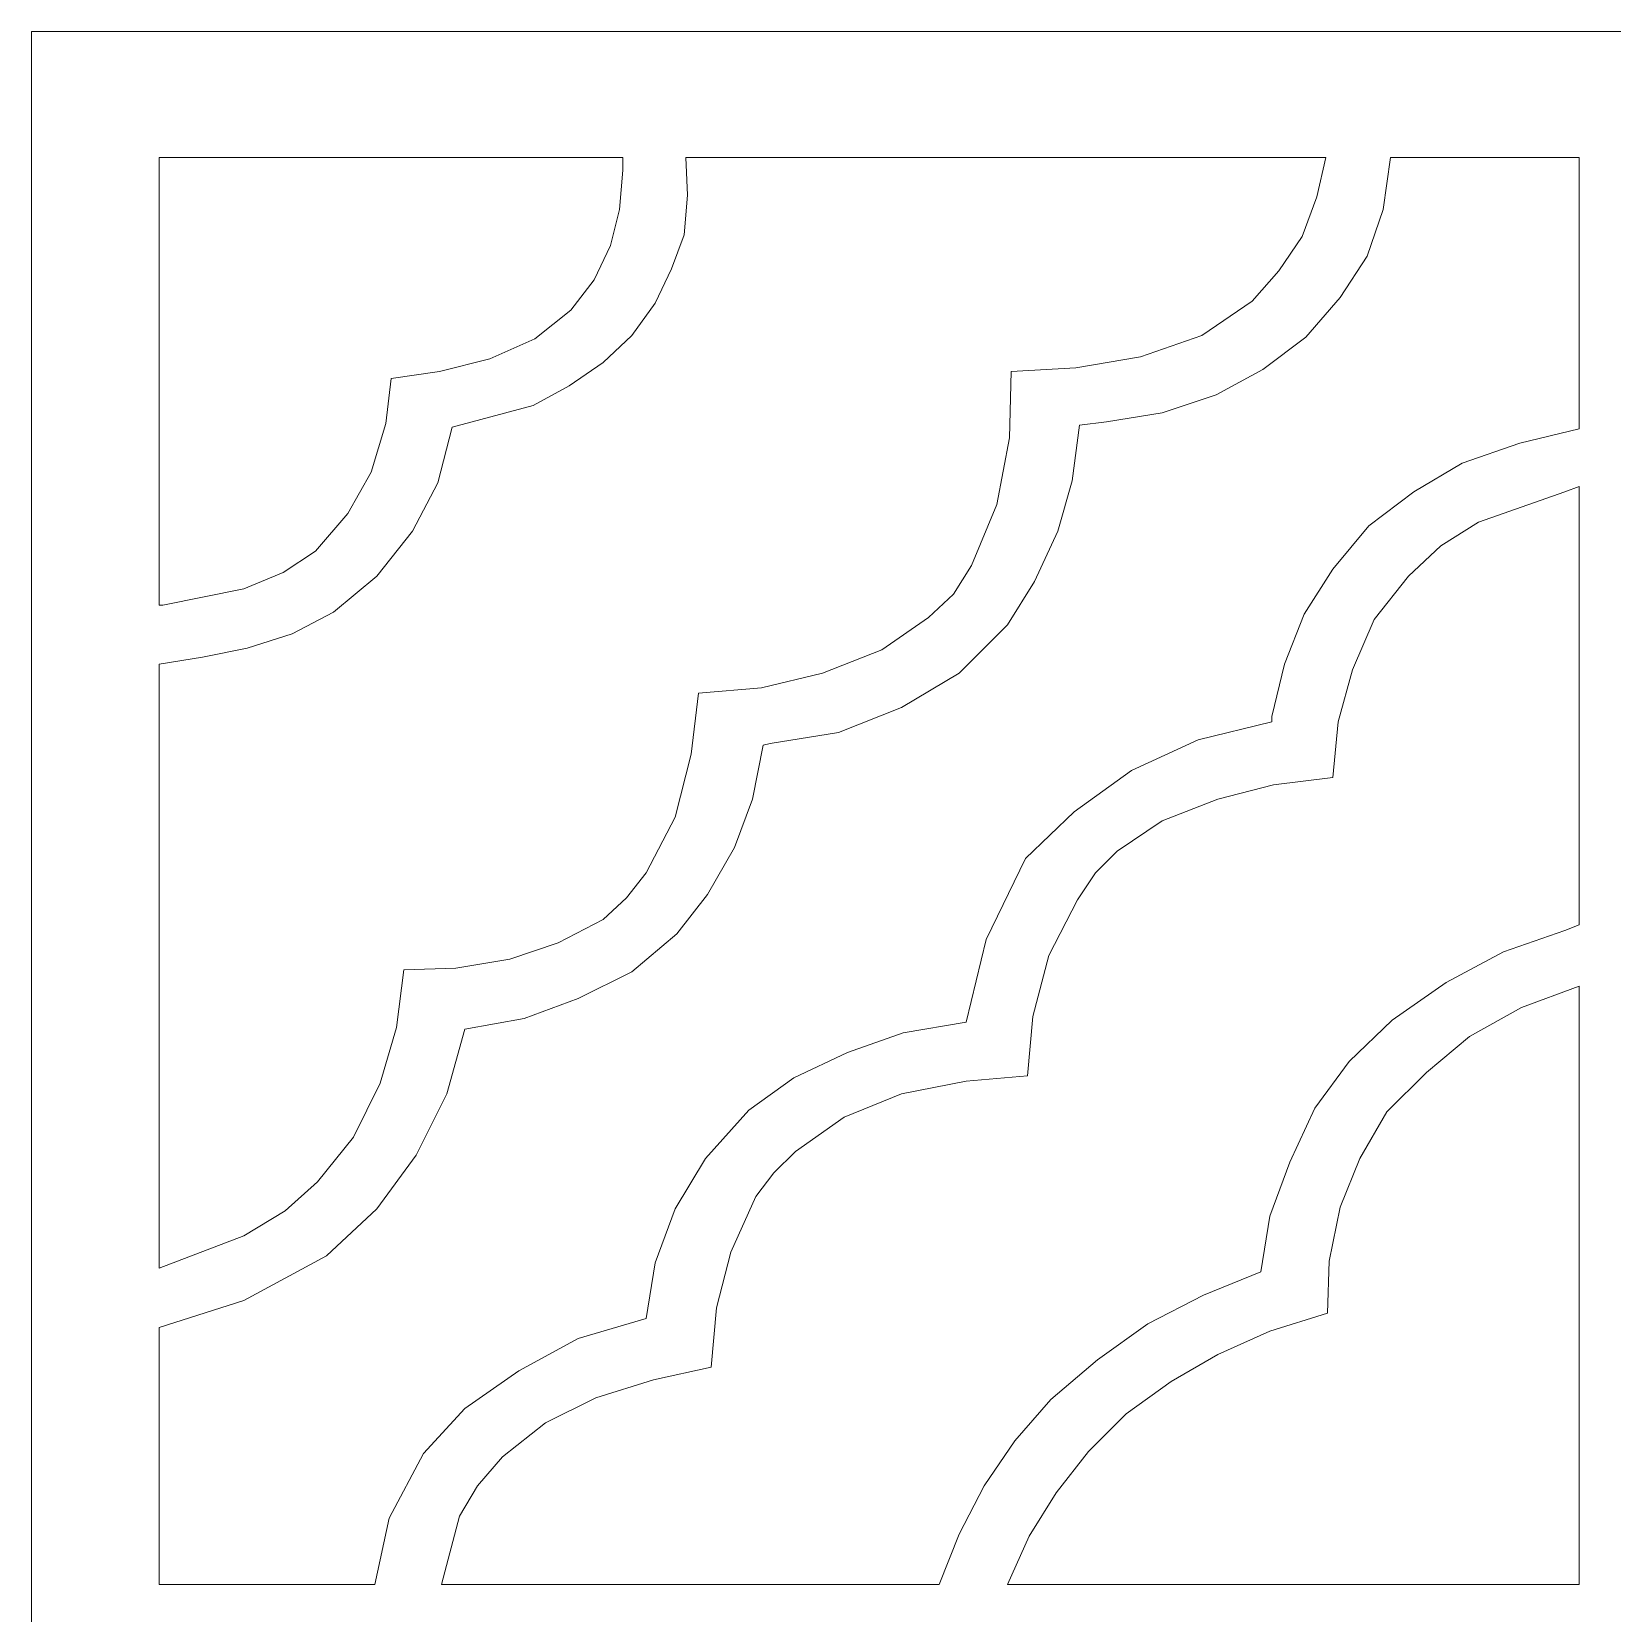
# Model space of a CAD drawing. Header units: centimetres. Extents: x 11.7 to 32.8, y 1.7 to 11.9.
# Drawn here: x 11.73 to 16.79, y 6.79 to 11.86 of the extents above; entities that cross this region are included whole.
import ezdxf

# ---------------------------------------------------------------- set-up
doc = ezdxf.new("R2010")
doc.units = ezdxf.units.CM
doc.header["$MEASUREMENT"] = 0

msp = doc.modelspace()

# ---------------------------------------------------------------- linework, layer by layer
at = {"lineweight": 9}
for points, knots in [([(11.7299, 11.85881), (11.7299, 11.85881), (21.8525, 11.85881), (21.8525, 11.85881), (21.8525, 11.85881), (21.8525, 11.85881), (21.8525, 1.73621), (21.8525, 1.73621), (21.8525, 1.73621), (21.8525, 1.73621), (11.7299, 1.73621), (11.7299, 1.73621), (11.7299, 1.73621), (11.7299, 1.73621), (11.7299, 11.85881), (11.7299, 11.85881)], [0, 0, 0, 0, 0.2, 0.2, 0.2, 0.2, 0.4, 0.4, 0.4, 0.4, 0.6, 0.6, 0.6, 0.6, 1, 1, 1, 1]), ([(14.07208, 9.57417), (14.07208, 9.57417), (14.0951, 9.57993), (14.0951, 9.57993), (14.0951, 9.57993), (14.0951, 9.57993), (14.31378, 9.61446), (14.31378, 9.61446), (14.31378, 9.61446), (14.31378, 9.61446), (14.5152, 9.69502), (14.5152, 9.69502), (14.5152, 9.69502), (14.5152, 9.69502), (14.69935, 9.80436), (14.69935, 9.80436), (14.69935, 9.80436), (14.69935, 9.80436), (14.85473, 9.95974), (14.85473, 9.95974), (14.85473, 9.95974), (14.85473, 9.95974), (14.94105, 10.09786), (14.94105, 10.09786), (14.94105, 10.09786), (14.94105, 10.09786), (15.01586, 10.25899), (15.01586, 10.25899), (15.01586, 10.25899), (15.01586, 10.25899), (15.0619, 10.42012), (15.0619, 10.42012), (15.0619, 10.42012), (15.0619, 10.42012), (15.08492, 10.59852), (15.08492, 10.59852), (15.08492, 10.59852), (15.08492, 10.59852), (15.17124, 10.61003), (15.17124, 10.61003), (15.17124, 10.61003), (15.17124, 10.61003), (15.34964, 10.6388), (15.34964, 10.6388), (15.34964, 10.6388), (15.34964, 10.6388), (15.52228, 10.69635), (15.52228, 10.69635), (15.52228, 10.69635), (15.52228, 10.69635), (15.6719, 10.77692), (15.6719, 10.77692), (15.6719, 10.77692), (15.6719, 10.77692), (15.81001, 10.8805), (15.81001, 10.8805), (15.81001, 10.8805), (15.81001, 10.8805), (15.91935, 11.00711), (15.91935, 11.00711), (15.91935, 11.00711), (15.91935, 11.00711), (16.00568, 11.13947), (16.00568, 11.13947), (16.00568, 11.13947), (16.00568, 11.13947), (16.05747, 11.28909), (16.05747, 11.28909), (16.05747, 11.28909), (16.05747, 11.28909), (16.08049, 11.45598), (16.08049, 11.45598), (16.08049, 11.45598), (16.08049, 11.45598), (16.68474, 11.45598), (16.68474, 11.45598), (16.68474, 11.45598), (16.68474, 11.45598), (16.68474, 10.58701), (16.68474, 10.58701), (16.68474, 10.58701), (16.68474, 10.58701), (16.49483, 10.54097), (16.49483, 10.54097), (16.49483, 10.54097), (16.49483, 10.54097), (16.31068, 10.47767), (16.31068, 10.47767), (16.31068, 10.47767), (16.31068, 10.47767), (16.1553, 10.38559), (16.1553, 10.38559), (16.1553, 10.38559), (16.1553, 10.38559), (16.01143, 10.27625), (16.01143, 10.27625), (16.01143, 10.27625), (16.01143, 10.27625), (15.89634, 10.13814), (15.89634, 10.13814), (15.89634, 10.13814), (15.89634, 10.13814), (15.80426, 9.99427), (15.80426, 9.99427), (15.80426, 9.99427), (15.80426, 9.99427), (15.74096, 9.83314), (15.74096, 9.83314), (15.74096, 9.83314), (15.74096, 9.83314), (15.70067, 9.66625), (15.70067, 9.66625), (15.70067, 9.66625), (15.70067, 9.66625), (15.70067, 9.64899), (15.70067, 9.64899), (15.70067, 9.64899), (15.70067, 9.64899), (15.46473, 9.59144), (15.46473, 9.59144), (15.46473, 9.59144), (15.46473, 9.59144), (15.2518, 9.49361), (15.2518, 9.49361), (15.2518, 9.49361), (15.2518, 9.49361), (15.06765, 9.36125), (15.06765, 9.36125), (15.06765, 9.36125), (15.06765, 9.36125), (14.91227, 9.21163), (14.91227, 9.21163), (14.91227, 9.21163), (14.91227, 9.21163), (14.78567, 8.95266), (14.78567, 8.95266), (14.78567, 8.95266), (14.78567, 8.95266), (14.72237, 8.68794), (14.72237, 8.68794), (14.72237, 8.68794), (14.72237, 8.68794), (14.52095, 8.65342), (14.52095, 8.65342), (14.52095, 8.65342), (14.52095, 8.65342), (14.34255, 8.59011), (14.34255, 8.59011), (14.34255, 8.59011), (14.34255, 8.59011), (14.16991, 8.50955), (14.16991, 8.50955), (14.16991, 8.50955), (14.16991, 8.50955), (14.02604, 8.40596), (14.02604, 8.40596), (14.02604, 8.40596), (14.02604, 8.40596), (13.88793, 8.25058), (13.88793, 8.25058), (13.88793, 8.25058), (13.88793, 8.25058), (13.7901, 8.08945), (13.7901, 8.08945), (13.7901, 8.08945), (13.7901, 8.08945), (13.7268, 7.91681), (13.7268, 7.91681), (13.7268, 7.91681), (13.7268, 7.91681), (13.69802, 7.73841), (13.69802, 7.73841), (13.69802, 7.73841), (13.69802, 7.73841), (13.47934, 7.67511), (13.47934, 7.67511), (13.47934, 7.67511), (13.47934, 7.67511), (13.28944, 7.57152), (13.28944, 7.57152), (13.28944, 7.57152), (13.28944, 7.57152), (13.11679, 7.45067), (13.11679, 7.45067), (13.11679, 7.45067), (13.11679, 7.45067), (12.98443, 7.3068), (12.98443, 7.3068), (12.98443, 7.3068), (12.98443, 7.3068), (12.87509, 7.09963), (12.87509, 7.09963), (12.87509, 7.09963), (12.87509, 7.09963), (12.82906, 6.88671), (12.82906, 6.88671), (12.82906, 6.88671), (12.82906, 6.88671), (12.13849, 6.88671), (12.13849, 6.88671), (12.13849, 6.88671), (12.13849, 6.88671), (12.13849, 7.70964), (12.13849, 7.70964), (12.13849, 7.70964), (12.13849, 7.70964), (12.40896, 7.79596), (12.40896, 7.79596), (12.40896, 7.79596), (12.40896, 7.79596), (12.67368, 7.93983), (12.67368, 7.93983), (12.67368, 7.93983), (12.67368, 7.93983), (12.83481, 8.08945), (12.83481, 8.08945), (12.83481, 8.08945), (12.83481, 8.08945), (12.96142, 8.26209), (12.96142, 8.26209), (12.96142, 8.26209), (12.96142, 8.26209), (13.05924, 8.45775), (13.05924, 8.45775), (13.05924, 8.45775), (13.05924, 8.45775), (13.11679, 8.66493), (13.11679, 8.66493), (13.11679, 8.66493), (13.11679, 8.66493), (13.3067, 8.69945), (13.3067, 8.69945), (13.3067, 8.69945), (13.3067, 8.69945), (13.47934, 8.76276), (13.47934, 8.76276), (13.47934, 8.76276), (13.47934, 8.76276), (13.65198, 8.84907), (13.65198, 8.84907), (13.65198, 8.84907), (13.65198, 8.84907), (13.79585, 8.96993), (13.79585, 8.96993), (13.79585, 8.96993), (13.79585, 8.96993), (13.89368, 9.09653), (13.89368, 9.09653), (13.89368, 9.09653), (13.89368, 9.09653), (13.98001, 9.24615), (13.98001, 9.24615), (13.98001, 9.24615), (13.98001, 9.24615), (14.03755, 9.40153), (14.03755, 9.40153), (14.03755, 9.40153), (14.03755, 9.40153), (14.07208, 9.57417), (14.07208, 9.57417)], [0, 0, 0, 0, 0.0151515, 0.0151515, 0.0151515, 0.0151515, 0.030303, 0.030303, 0.030303, 0.030303, 0.0454545, 0.0454545, 0.0454545, 0.0454545, 0.0606061, 0.0606061, 0.0606061, 0.0606061, 0.0757576, 0.0757576, 0.0757576, 0.0757576, 0.0909091, 0.0909091, 0.0909091, 0.0909091, 0.1060606, 0.1060606, 0.1060606, 0.1060606, 0.1212121, 0.1212121, 0.1212121, 0.1212121, 0.1363636, 0.1363636, 0.1363636, 0.1363636, 0.1515152, 0.1515152, 0.1515152, 0.1515152, 0.1666667, 0.1666667, 0.1666667, 0.1666667, 0.1818182, 0.1818182, 0.1818182, 0.1818182, 0.1969697, 0.1969697, 0.1969697, 0.1969697, 0.2121212, 0.2121212, 0.2121212, 0.2121212, 0.2272727, 0.2272727, 0.2272727, 0.2272727, 0.2424242, 0.2424242, 0.2424242, 0.2424242, 0.2575758, 0.2575758, 0.2575758, 0.2575758, 0.2727273, 0.2727273, 0.2727273, 0.2727273, 0.2878788, 0.2878788, 0.2878788, 0.2878788, 0.3030303, 0.3030303, 0.3030303, 0.3030303, 0.3181818, 0.3181818, 0.3181818, 0.3181818, 0.3333333, 0.3333333, 0.3333333, 0.3333333, 0.3484848, 0.3484848, 0.3484848, 0.3484848, 0.3636364, 0.3636364, 0.3636364, 0.3636364, 0.3787879, 0.3787879, 0.3787879, 0.3787879, 0.3939394, 0.3939394, 0.3939394, 0.3939394, 0.4090909, 0.4090909, 0.4090909, 0.4090909, 0.4242424, 0.4242424, 0.4242424, 0.4242424, 0.4393939, 0.4393939, 0.4393939, 0.4393939, 0.4545455, 0.4545455, 0.4545455, 0.4545455, 0.469697, 0.469697, 0.469697, 0.469697, 0.4848485, 0.4848485, 0.4848485, 0.4848485, 0.5, 0.5, 0.5, 0.5, 0.5151515, 0.5151515, 0.5151515, 0.5151515, 0.530303, 0.530303, 0.530303, 0.530303, 0.5454545, 0.5454545, 0.5454545, 0.5454545, 0.5606061, 0.5606061, 0.5606061, 0.5606061, 0.5757576, 0.5757576, 0.5757576, 0.5757576, 0.5909091, 0.5909091, 0.5909091, 0.5909091, 0.6060606, 0.6060606, 0.6060606, 0.6060606, 0.6212121, 0.6212121, 0.6212121, 0.6212121, 0.6363636, 0.6363636, 0.6363636, 0.6363636, 0.6515152, 0.6515152, 0.6515152, 0.6515152, 0.6666667, 0.6666667, 0.6666667, 0.6666667, 0.6818182, 0.6818182, 0.6818182, 0.6818182, 0.6969697, 0.6969697, 0.6969697, 0.6969697, 0.7121212, 0.7121212, 0.7121212, 0.7121212, 0.7272727, 0.7272727, 0.7272727, 0.7272727, 0.7424242, 0.7424242, 0.7424242, 0.7424242, 0.7575758, 0.7575758, 0.7575758, 0.7575758, 0.7727273, 0.7727273, 0.7727273, 0.7727273, 0.7878788, 0.7878788, 0.7878788, 0.7878788, 0.8030303, 0.8030303, 0.8030303, 0.8030303, 0.8181818, 0.8181818, 0.8181818, 0.8181818, 0.8333333, 0.8333333, 0.8333333, 0.8333333, 0.8484848, 0.8484848, 0.8484848, 0.8484848, 0.8636364, 0.8636364, 0.8636364, 0.8636364, 0.8787879, 0.8787879, 0.8787879, 0.8787879, 0.8939394, 0.8939394, 0.8939394, 0.8939394, 0.9090909, 0.9090909, 0.9090909, 0.9090909, 0.9242424, 0.9242424, 0.9242424, 0.9242424, 0.9393939, 0.9393939, 0.9393939, 0.9393939, 0.9545455, 0.9545455, 0.9545455, 0.9545455, 0.969697, 0.969697, 0.969697, 0.969697, 1, 1, 1, 1]), ([(13.62321, 11.41569), (13.62321, 11.41569), (13.62321, 11.45598), (13.62321, 11.45598), (13.62321, 11.45598), (13.62321, 11.45598), (12.13849, 11.45598), (12.13849, 11.45598), (12.13849, 11.45598), (12.13849, 11.45598), (12.13849, 10.02304), (12.13849, 10.02304), (12.13849, 10.02304), (12.13849, 10.02304), (12.15, 10.02304), (12.15, 10.02304), (12.15, 10.02304), (12.15, 10.02304), (12.40896, 10.07484), (12.40896, 10.07484), (12.40896, 10.07484), (12.40896, 10.07484), (12.53556, 10.12663), (12.53556, 10.12663), (12.53556, 10.12663), (12.53556, 10.12663), (12.63915, 10.19569), (12.63915, 10.19569), (12.63915, 10.19569), (12.63915, 10.19569), (12.74274, 10.31654), (12.74274, 10.31654), (12.74274, 10.31654), (12.74274, 10.31654), (12.81755, 10.4489), (12.81755, 10.4489), (12.81755, 10.4489), (12.81755, 10.4489), (12.86359, 10.60428), (12.86359, 10.60428), (12.86359, 10.60428), (12.86359, 10.60428), (12.88085, 10.74814), (12.88085, 10.74814), (12.88085, 10.74814), (12.88085, 10.74814), (13.03623, 10.77116), (13.03623, 10.77116), (13.03623, 10.77116), (13.03623, 10.77116), (13.19736, 10.81145), (13.19736, 10.81145), (13.19736, 10.81145), (13.19736, 10.81145), (13.34123, 10.87475), (13.34123, 10.87475), (13.34123, 10.87475), (13.34123, 10.87475), (13.45632, 10.96682), (13.45632, 10.96682), (13.45632, 10.96682), (13.45632, 10.96682), (13.53113, 11.06466), (13.53113, 11.06466), (13.53113, 11.06466), (13.53113, 11.06466), (13.58293, 11.17399), (13.58293, 11.17399), (13.58293, 11.17399), (13.58293, 11.17399), (13.6117, 11.28909), (13.6117, 11.28909), (13.6117, 11.28909), (13.6117, 11.28909), (13.62321, 11.41569), (13.62321, 11.41569)], [0, 0, 0, 0, 0.05, 0.05, 0.05, 0.05, 0.1, 0.1, 0.1, 0.1, 0.15, 0.15, 0.15, 0.15, 0.2, 0.2, 0.2, 0.2, 0.25, 0.25, 0.25, 0.25, 0.3, 0.3, 0.3, 0.3, 0.35, 0.35, 0.35, 0.35, 0.4, 0.4, 0.4, 0.4, 0.45, 0.45, 0.45, 0.45, 0.5, 0.5, 0.5, 0.5, 0.55, 0.55, 0.55, 0.55, 0.6, 0.6, 0.6, 0.6, 0.65, 0.65, 0.65, 0.65, 0.7, 0.7, 0.7, 0.7, 0.75, 0.75, 0.75, 0.75, 0.8, 0.8, 0.8, 0.8, 0.85, 0.85, 0.85, 0.85, 0.9, 0.9, 0.9, 0.9, 1, 1, 1, 1]), ([(12.13849, 7.89955), (12.13849, 7.89955), (12.13849, 9.83314), (12.13849, 9.83314), (12.13849, 9.83314), (12.13849, 9.83314), (12.2766, 9.85616), (12.2766, 9.85616), (12.2766, 9.85616), (12.2766, 9.85616), (12.42047, 9.88493), (12.42047, 9.88493), (12.42047, 9.88493), (12.42047, 9.88493), (12.56434, 9.93097), (12.56434, 9.93097), (12.56434, 9.93097), (12.56434, 9.93097), (12.6967, 10.00003), (12.6967, 10.00003), (12.6967, 10.00003), (12.6967, 10.00003), (12.83481, 10.11512), (12.83481, 10.11512), (12.83481, 10.11512), (12.83481, 10.11512), (12.94991, 10.25899), (12.94991, 10.25899), (12.94991, 10.25899), (12.94991, 10.25899), (13.03047, 10.41437), (13.03047, 10.41437), (13.03047, 10.41437), (13.03047, 10.41437), (13.07651, 10.59277), (13.07651, 10.59277), (13.07651, 10.59277), (13.07651, 10.59277), (13.33547, 10.66182), (13.33547, 10.66182), (13.33547, 10.66182), (13.33547, 10.66182), (13.45057, 10.72512), (13.45057, 10.72512), (13.45057, 10.72512), (13.45057, 10.72512), (13.55991, 10.79994), (13.55991, 10.79994), (13.55991, 10.79994), (13.55991, 10.79994), (13.65198, 10.88626), (13.65198, 10.88626), (13.65198, 10.88626), (13.65198, 10.88626), (13.7268, 10.98984), (13.7268, 10.98984), (13.7268, 10.98984), (13.7268, 10.98984), (13.77859, 11.09918), (13.77859, 11.09918), (13.77859, 11.09918), (13.77859, 11.09918), (13.81887, 11.20852), (13.81887, 11.20852), (13.81887, 11.20852), (13.81887, 11.20852), (13.83038, 11.33513), (13.83038, 11.33513), (13.83038, 11.33513), (13.83038, 11.33513), (13.82463, 11.45598), (13.82463, 11.45598), (13.82463, 11.45598), (13.82463, 11.45598), (15.87332, 11.45598), (15.87332, 11.45598), (15.87332, 11.45598), (15.87332, 11.45598), (15.84454, 11.32937), (15.84454, 11.32937), (15.84454, 11.32937), (15.84454, 11.32937), (15.7985, 11.20277), (15.7985, 11.20277), (15.7985, 11.20277), (15.7985, 11.20277), (15.72369, 11.09343), (15.72369, 11.09343), (15.72369, 11.09343), (15.72369, 11.09343), (15.63737, 10.9956), (15.63737, 10.9956), (15.63737, 10.9956), (15.63737, 10.9956), (15.47624, 10.88626), (15.47624, 10.88626), (15.47624, 10.88626), (15.47624, 10.88626), (15.28058, 10.8172), (15.28058, 10.8172), (15.28058, 10.8172), (15.28058, 10.8172), (15.07341, 10.78267), (15.07341, 10.78267), (15.07341, 10.78267), (15.07341, 10.78267), (14.86624, 10.77116), (14.86624, 10.77116), (14.86624, 10.77116), (14.86624, 10.77116), (14.86048, 10.55824), (14.86048, 10.55824), (14.86048, 10.55824), (14.86048, 10.55824), (14.8202, 10.34531), (14.8202, 10.34531), (14.8202, 10.34531), (14.8202, 10.34531), (14.73963, 10.14965), (14.73963, 10.14965), (14.73963, 10.14965), (14.73963, 10.14965), (14.68208, 10.05757), (14.68208, 10.05757), (14.68208, 10.05757), (14.68208, 10.05757), (14.60152, 9.98276), (14.60152, 9.98276), (14.60152, 9.98276), (14.60152, 9.98276), (14.45189, 9.87918), (14.45189, 9.87918), (14.45189, 9.87918), (14.45189, 9.87918), (14.26199, 9.80436), (14.26199, 9.80436), (14.26199, 9.80436), (14.26199, 9.80436), (14.06633, 9.75833), (14.06633, 9.75833), (14.06633, 9.75833), (14.06633, 9.75833), (13.86491, 9.74106), (13.86491, 9.74106), (13.86491, 9.74106), (13.86491, 9.74106), (13.84189, 9.5454), (13.84189, 9.5454), (13.84189, 9.5454), (13.84189, 9.5454), (13.7901, 9.34399), (13.7901, 9.34399), (13.7901, 9.34399), (13.7901, 9.34399), (13.69802, 9.16559), (13.69802, 9.16559), (13.69802, 9.16559), (13.69802, 9.16559), (13.63472, 9.08502), (13.63472, 9.08502), (13.63472, 9.08502), (13.63472, 9.08502), (13.55991, 9.01596), (13.55991, 9.01596), (13.55991, 9.01596), (13.55991, 9.01596), (13.41604, 8.94115), (13.41604, 8.94115), (13.41604, 8.94115), (13.41604, 8.94115), (13.26066, 8.88936), (13.26066, 8.88936), (13.26066, 8.88936), (13.26066, 8.88936), (13.08802, 8.86059), (13.08802, 8.86059), (13.08802, 8.86059), (13.08802, 8.86059), (12.92113, 8.85483), (12.92113, 8.85483), (12.92113, 8.85483), (12.92113, 8.85483), (12.89811, 8.67068), (12.89811, 8.67068), (12.89811, 8.67068), (12.89811, 8.67068), (12.84632, 8.49228), (12.84632, 8.49228), (12.84632, 8.49228), (12.84632, 8.49228), (12.76, 8.31964), (12.76, 8.31964), (12.76, 8.31964), (12.76, 8.31964), (12.6449, 8.17577), (12.6449, 8.17577), (12.6449, 8.17577), (12.6449, 8.17577), (12.54132, 8.08369), (12.54132, 8.08369), (12.54132, 8.08369), (12.54132, 8.08369), (12.40896, 8.00313), (12.40896, 8.00313), (12.40896, 8.00313), (12.40896, 8.00313), (12.13849, 7.89955), (12.13849, 7.89955)], [0, 0, 0, 0, 0.0188679, 0.0188679, 0.0188679, 0.0188679, 0.0377358, 0.0377358, 0.0377358, 0.0377358, 0.0566038, 0.0566038, 0.0566038, 0.0566038, 0.0754717, 0.0754717, 0.0754717, 0.0754717, 0.0943396, 0.0943396, 0.0943396, 0.0943396, 0.1132075, 0.1132075, 0.1132075, 0.1132075, 0.1320755, 0.1320755, 0.1320755, 0.1320755, 0.1509434, 0.1509434, 0.1509434, 0.1509434, 0.1698113, 0.1698113, 0.1698113, 0.1698113, 0.1886792, 0.1886792, 0.1886792, 0.1886792, 0.2075472, 0.2075472, 0.2075472, 0.2075472, 0.2264151, 0.2264151, 0.2264151, 0.2264151, 0.245283, 0.245283, 0.245283, 0.245283, 0.2641509, 0.2641509, 0.2641509, 0.2641509, 0.2830189, 0.2830189, 0.2830189, 0.2830189, 0.3018868, 0.3018868, 0.3018868, 0.3018868, 0.3207547, 0.3207547, 0.3207547, 0.3207547, 0.3396226, 0.3396226, 0.3396226, 0.3396226, 0.3584906, 0.3584906, 0.3584906, 0.3584906, 0.3773585, 0.3773585, 0.3773585, 0.3773585, 0.3962264, 0.3962264, 0.3962264, 0.3962264, 0.4150943, 0.4150943, 0.4150943, 0.4150943, 0.4339623, 0.4339623, 0.4339623, 0.4339623, 0.4528302, 0.4528302, 0.4528302, 0.4528302, 0.4716981, 0.4716981, 0.4716981, 0.4716981, 0.490566, 0.490566, 0.490566, 0.490566, 0.509434, 0.509434, 0.509434, 0.509434, 0.5283019, 0.5283019, 0.5283019, 0.5283019, 0.5471698, 0.5471698, 0.5471698, 0.5471698, 0.5660377, 0.5660377, 0.5660377, 0.5660377, 0.5849057, 0.5849057, 0.5849057, 0.5849057, 0.6037736, 0.6037736, 0.6037736, 0.6037736, 0.6226415, 0.6226415, 0.6226415, 0.6226415, 0.6415094, 0.6415094, 0.6415094, 0.6415094, 0.6603774, 0.6603774, 0.6603774, 0.6603774, 0.6792453, 0.6792453, 0.6792453, 0.6792453, 0.6981132, 0.6981132, 0.6981132, 0.6981132, 0.7169811, 0.7169811, 0.7169811, 0.7169811, 0.7358491, 0.7358491, 0.7358491, 0.7358491, 0.754717, 0.754717, 0.754717, 0.754717, 0.7735849, 0.7735849, 0.7735849, 0.7735849, 0.7924528, 0.7924528, 0.7924528, 0.7924528, 0.8113208, 0.8113208, 0.8113208, 0.8113208, 0.8301887, 0.8301887, 0.8301887, 0.8301887, 0.8490566, 0.8490566, 0.8490566, 0.8490566, 0.8679245, 0.8679245, 0.8679245, 0.8679245, 0.8867925, 0.8867925, 0.8867925, 0.8867925, 0.9056604, 0.9056604, 0.9056604, 0.9056604, 0.9245283, 0.9245283, 0.9245283, 0.9245283, 0.9433962, 0.9433962, 0.9433962, 0.9433962, 0.9622642, 0.9622642, 0.9622642, 0.9622642, 1, 1, 1, 1]), ([(13.04198, 6.88671), (13.04198, 6.88671), (13.09953, 7.10539), (13.09953, 7.10539), (13.09953, 7.10539), (13.09953, 7.10539), (13.15708, 7.20322), (13.15708, 7.20322), (13.15708, 7.20322), (13.15708, 7.20322), (13.23764, 7.2953), (13.23764, 7.2953), (13.23764, 7.2953), (13.23764, 7.2953), (13.37576, 7.40464), (13.37576, 7.40464), (13.37576, 7.40464), (13.37576, 7.40464), (13.53689, 7.4852), (13.53689, 7.4852), (13.53689, 7.4852), (13.53689, 7.4852), (13.72104, 7.54275), (13.72104, 7.54275), (13.72104, 7.54275), (13.72104, 7.54275), (13.90519, 7.58303), (13.90519, 7.58303), (13.90519, 7.58303), (13.90519, 7.58303), (13.92246, 7.77294), (13.92246, 7.77294), (13.92246, 7.77294), (13.92246, 7.77294), (13.9685, 7.95134), (13.9685, 7.95134), (13.9685, 7.95134), (13.9685, 7.95134), (14.04906, 8.12974), (14.04906, 8.12974), (14.04906, 8.12974), (14.04906, 8.12974), (14.10661, 8.20455), (14.10661, 8.20455), (14.10661, 8.20455), (14.10661, 8.20455), (14.17567, 8.2736), (14.17567, 8.2736), (14.17567, 8.2736), (14.17567, 8.2736), (14.33104, 8.38294), (14.33104, 8.38294), (14.33104, 8.38294), (14.33104, 8.38294), (14.5152, 8.45775), (14.5152, 8.45775), (14.5152, 8.45775), (14.5152, 8.45775), (14.72237, 8.49804), (14.72237, 8.49804), (14.72237, 8.49804), (14.72237, 8.49804), (14.91803, 8.5153), (14.91803, 8.5153), (14.91803, 8.5153), (14.91803, 8.5153), (14.93529, 8.70521), (14.93529, 8.70521), (14.93529, 8.70521), (14.93529, 8.70521), (14.98708, 8.90087), (14.98708, 8.90087), (14.98708, 8.90087), (14.98708, 8.90087), (15.07916, 9.07927), (15.07916, 9.07927), (15.07916, 9.07927), (15.07916, 9.07927), (15.13671, 9.16559), (15.13671, 9.16559), (15.13671, 9.16559), (15.13671, 9.16559), (15.20577, 9.23464), (15.20577, 9.23464), (15.20577, 9.23464), (15.20577, 9.23464), (15.34964, 9.33247), (15.34964, 9.33247), (15.34964, 9.33247), (15.34964, 9.33247), (15.52803, 9.40153), (15.52803, 9.40153), (15.52803, 9.40153), (15.52803, 9.40153), (15.70643, 9.44757), (15.70643, 9.44757), (15.70643, 9.44757), (15.70643, 9.44757), (15.89634, 9.47059), (15.89634, 9.47059), (15.89634, 9.47059), (15.89634, 9.47059), (15.9136, 9.64899), (15.9136, 9.64899), (15.9136, 9.64899), (15.9136, 9.64899), (15.95964, 9.81587), (15.95964, 9.81587), (15.95964, 9.81587), (15.95964, 9.81587), (16.02869, 9.97701), (16.02869, 9.97701), (16.02869, 9.97701), (16.02869, 9.97701), (16.13804, 10.11512), (16.13804, 10.11512), (16.13804, 10.11512), (16.13804, 10.11512), (16.24162, 10.21295), (16.24162, 10.21295), (16.24162, 10.21295), (16.24162, 10.21295), (16.36247, 10.28776), (16.36247, 10.28776), (16.36247, 10.28776), (16.36247, 10.28776), (16.6387, 10.38559), (16.6387, 10.38559), (16.6387, 10.38559), (16.6387, 10.38559), (16.68474, 10.40286), (16.68474, 10.40286), (16.68474, 10.40286), (16.68474, 10.40286), (16.68474, 8.9987), (16.68474, 8.9987), (16.68474, 8.9987), (16.68474, 8.9987), (16.6387, 8.98144), (16.6387, 8.98144), (16.6387, 8.98144), (16.6387, 8.98144), (16.44304, 8.91238), (16.44304, 8.91238), (16.44304, 8.91238), (16.44304, 8.91238), (16.25888, 8.81455), (16.25888, 8.81455), (16.25888, 8.81455), (16.25888, 8.81455), (16.08624, 8.6937), (16.08624, 8.6937), (16.08624, 8.6937), (16.08624, 8.6937), (15.94813, 8.56134), (15.94813, 8.56134), (15.94813, 8.56134), (15.94813, 8.56134), (15.83879, 8.41172), (15.83879, 8.41172), (15.83879, 8.41172), (15.83879, 8.41172), (15.75822, 8.23907), (15.75822, 8.23907), (15.75822, 8.23907), (15.75822, 8.23907), (15.69492, 8.06643), (15.69492, 8.06643), (15.69492, 8.06643), (15.69492, 8.06643), (15.66615, 7.88804), (15.66615, 7.88804), (15.66615, 7.88804), (15.66615, 7.88804), (15.48199, 7.81322), (15.48199, 7.81322), (15.48199, 7.81322), (15.48199, 7.81322), (15.3036, 7.72115), (15.3036, 7.72115), (15.3036, 7.72115), (15.3036, 7.72115), (15.14246, 7.60605), (15.14246, 7.60605), (15.14246, 7.60605), (15.14246, 7.60605), (14.99284, 7.47945), (14.99284, 7.47945), (14.99284, 7.47945), (14.99284, 7.47945), (14.87775, 7.34709), (14.87775, 7.34709), (14.87775, 7.34709), (14.87775, 7.34709), (14.77992, 7.20322), (14.77992, 7.20322), (14.77992, 7.20322), (14.77992, 7.20322), (14.69935, 7.04784), (14.69935, 7.04784), (14.69935, 7.04784), (14.69935, 7.04784), (14.63605, 6.88671), (14.63605, 6.88671), (14.63605, 6.88671), (14.63605, 6.88671), (13.04198, 6.88671), (13.04198, 6.88671), (13.04198, 6.88671), (13.04198, 6.88671), (14.63605, 6.88671), (14.63605, 6.88671), (14.63605, 6.88671), (14.63605, 6.88671), (13.04198, 6.88671), (13.04198, 6.88671)], [0, 0, 0, 0, 0.0181818, 0.0181818, 0.0181818, 0.0181818, 0.0363636, 0.0363636, 0.0363636, 0.0363636, 0.0545455, 0.0545455, 0.0545455, 0.0545455, 0.0727273, 0.0727273, 0.0727273, 0.0727273, 0.0909091, 0.0909091, 0.0909091, 0.0909091, 0.1090909, 0.1090909, 0.1090909, 0.1090909, 0.1272727, 0.1272727, 0.1272727, 0.1272727, 0.1454545, 0.1454545, 0.1454545, 0.1454545, 0.1636364, 0.1636364, 0.1636364, 0.1636364, 0.1818182, 0.1818182, 0.1818182, 0.1818182, 0.2, 0.2, 0.2, 0.2, 0.2181818, 0.2181818, 0.2181818, 0.2181818, 0.2363636, 0.2363636, 0.2363636, 0.2363636, 0.2545455, 0.2545455, 0.2545455, 0.2545455, 0.2727273, 0.2727273, 0.2727273, 0.2727273, 0.2909091, 0.2909091, 0.2909091, 0.2909091, 0.3090909, 0.3090909, 0.3090909, 0.3090909, 0.3272727, 0.3272727, 0.3272727, 0.3272727, 0.3454545, 0.3454545, 0.3454545, 0.3454545, 0.3636364, 0.3636364, 0.3636364, 0.3636364, 0.3818182, 0.3818182, 0.3818182, 0.3818182, 0.4, 0.4, 0.4, 0.4, 0.4181818, 0.4181818, 0.4181818, 0.4181818, 0.4363636, 0.4363636, 0.4363636, 0.4363636, 0.4545455, 0.4545455, 0.4545455, 0.4545455, 0.4727273, 0.4727273, 0.4727273, 0.4727273, 0.4909091, 0.4909091, 0.4909091, 0.4909091, 0.5090909, 0.5090909, 0.5090909, 0.5090909, 0.5272727, 0.5272727, 0.5272727, 0.5272727, 0.5454545, 0.5454545, 0.5454545, 0.5454545, 0.5636364, 0.5636364, 0.5636364, 0.5636364, 0.5818182, 0.5818182, 0.5818182, 0.5818182, 0.6, 0.6, 0.6, 0.6, 0.6181818, 0.6181818, 0.6181818, 0.6181818, 0.6363636, 0.6363636, 0.6363636, 0.6363636, 0.6545455, 0.6545455, 0.6545455, 0.6545455, 0.6727273, 0.6727273, 0.6727273, 0.6727273, 0.6909091, 0.6909091, 0.6909091, 0.6909091, 0.7090909, 0.7090909, 0.7090909, 0.7090909, 0.7272727, 0.7272727, 0.7272727, 0.7272727, 0.7454545, 0.7454545, 0.7454545, 0.7454545, 0.7636364, 0.7636364, 0.7636364, 0.7636364, 0.7818182, 0.7818182, 0.7818182, 0.7818182, 0.8, 0.8, 0.8, 0.8, 0.8181818, 0.8181818, 0.8181818, 0.8181818, 0.8363636, 0.8363636, 0.8363636, 0.8363636, 0.8545455, 0.8545455, 0.8545455, 0.8545455, 0.8727273, 0.8727273, 0.8727273, 0.8727273, 0.8909091, 0.8909091, 0.8909091, 0.8909091, 0.9090909, 0.9090909, 0.9090909, 0.9090909, 0.9272727, 0.9272727, 0.9272727, 0.9272727, 0.9454545, 0.9454545, 0.9454545, 0.9454545, 0.9636364, 0.9636364, 0.9636364, 0.9636364, 1, 1, 1, 1]), ([(14.85473, 6.88671), (14.85473, 6.88671), (16.68474, 6.88671), (16.68474, 6.88671), (16.68474, 6.88671), (16.68474, 6.88671), (16.68474, 8.80304), (16.68474, 8.80304), (16.68474, 8.80304), (16.68474, 8.80304), (16.50058, 8.73398), (16.50058, 8.73398), (16.50058, 8.73398), (16.50058, 8.73398), (16.3337, 8.64191), (16.3337, 8.64191), (16.3337, 8.64191), (16.3337, 8.64191), (16.19558, 8.52681), (16.19558, 8.52681), (16.19558, 8.52681), (16.19558, 8.52681), (16.06898, 8.40021), (16.06898, 8.40021), (16.06898, 8.40021), (16.06898, 8.40021), (15.98266, 8.25058), (15.98266, 8.25058), (15.98266, 8.25058), (15.98266, 8.25058), (15.91935, 8.0952), (15.91935, 8.0952), (15.91935, 8.0952), (15.91935, 8.0952), (15.88483, 7.92256), (15.88483, 7.92256), (15.88483, 7.92256), (15.88483, 7.92256), (15.87907, 7.75568), (15.87907, 7.75568), (15.87907, 7.75568), (15.87907, 7.75568), (15.69492, 7.69813), (15.69492, 7.69813), (15.69492, 7.69813), (15.69492, 7.69813), (15.52803, 7.62331), (15.52803, 7.62331), (15.52803, 7.62331), (15.52803, 7.62331), (15.37841, 7.53699), (15.37841, 7.53699), (15.37841, 7.53699), (15.37841, 7.53699), (15.23454, 7.43341), (15.23454, 7.43341), (15.23454, 7.43341), (15.23454, 7.43341), (15.11369, 7.31256), (15.11369, 7.31256), (15.11369, 7.31256), (15.11369, 7.31256), (15.01011, 7.1802), (15.01011, 7.1802), (15.01011, 7.1802), (15.01011, 7.1802), (14.92378, 7.04209), (14.92378, 7.04209), (14.92378, 7.04209), (14.92378, 7.04209), (14.85473, 6.88671), (14.85473, 6.88671)], [0, 0, 0, 0, 0.0526316, 0.0526316, 0.0526316, 0.0526316, 0.1052632, 0.1052632, 0.1052632, 0.1052632, 0.1578947, 0.1578947, 0.1578947, 0.1578947, 0.2105263, 0.2105263, 0.2105263, 0.2105263, 0.2631579, 0.2631579, 0.2631579, 0.2631579, 0.3157895, 0.3157895, 0.3157895, 0.3157895, 0.3684211, 0.3684211, 0.3684211, 0.3684211, 0.4210526, 0.4210526, 0.4210526, 0.4210526, 0.4736842, 0.4736842, 0.4736842, 0.4736842, 0.5263158, 0.5263158, 0.5263158, 0.5263158, 0.5789474, 0.5789474, 0.5789474, 0.5789474, 0.6315789, 0.6315789, 0.6315789, 0.6315789, 0.6842105, 0.6842105, 0.6842105, 0.6842105, 0.7368421, 0.7368421, 0.7368421, 0.7368421, 0.7894737, 0.7894737, 0.7894737, 0.7894737, 0.8421053, 0.8421053, 0.8421053, 0.8421053, 0.8947368, 0.8947368, 0.8947368, 0.8947368, 1, 1, 1, 1])]:
    msp.add_open_spline(points, degree=3, knots=knots, dxfattribs=at)

doc.saveas('drawing.dxf')
